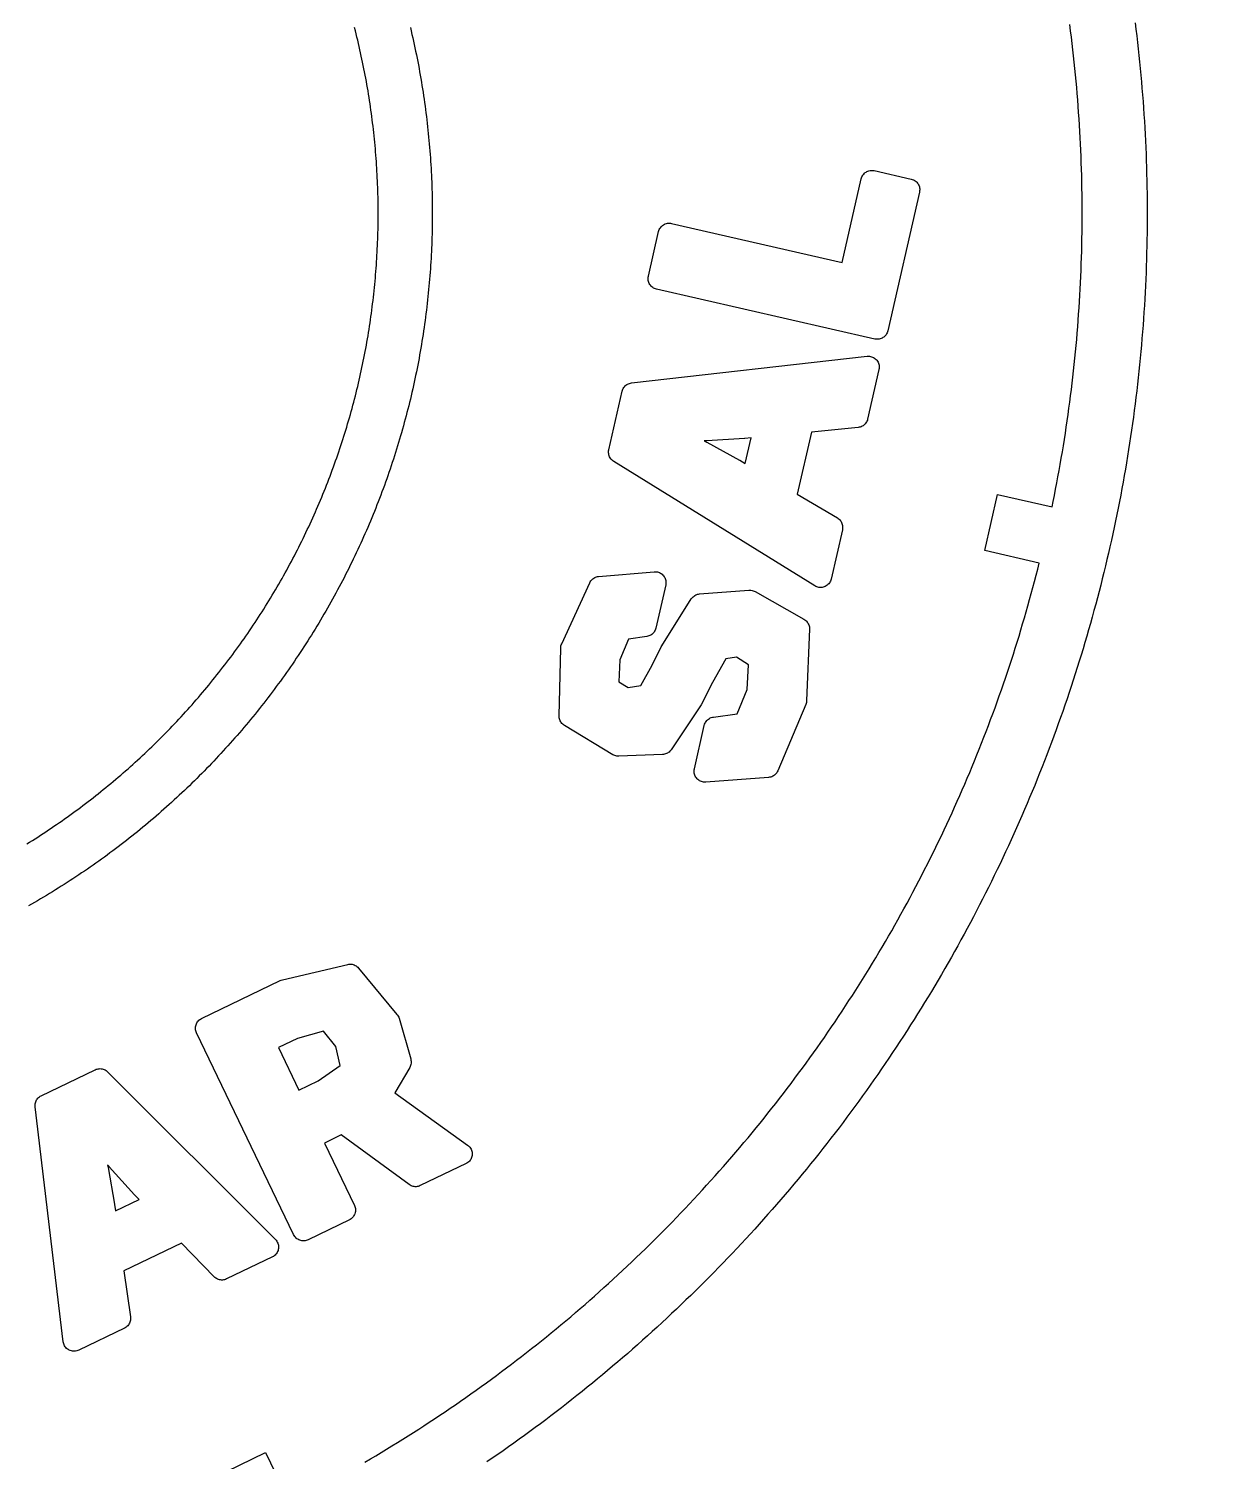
# Model space of a CAD drawing. Header units: millimetres. Extents: x -17.8 to 17.8, y -17.8 to 17.8.
# Drawn here: x -6.016 to -2.721, y -3.457 to 0.512 of the extents above; entities that cross this region are included whole.
import ezdxf

# ---------------------------------------------------------------- set-up
doc = ezdxf.new("R2010")
doc.units = ezdxf.units.MM
doc.layers.add('ALTIN', color=2, linetype='Continuous')
doc.layers.add('KESIM', color=1, linetype='Continuous')

msp = doc.modelspace()

# ---------------------------------------------------------------- linework, layer by layer
at = {"layer": 'ALTIN'}
for points in [[(-5.0851, -3.4588), (-5.07, -3.45), (-5.055, -3.4411), (-5.04, -3.4321), (-5.025, -3.4231), (-5.0101, -3.414), (-4.9952, -3.4048), (-4.9804, -3.3956), (-4.9656, -3.3863), (-4.9509, -3.3769), (-4.9361, -3.3675), (-4.9215, -3.358), (-4.9068, -3.3485), (-4.8922, -3.3389), (-4.8777, -3.3292), (-4.8632, -3.3195), (-4.8487, -3.3097), (-4.8343, -3.2998), (-4.8199, -3.2899), (-4.8056, -3.2799), (-4.7913, -3.2698), (-4.7771, -3.2597), (-4.7629, -3.2495), (-4.7487, -3.2393), (-4.7346, -3.229), (-4.7205, -3.2186), (-4.7065, -3.2082), (-4.6925, -3.1977), (-4.6786, -3.1872), (-4.6647, -3.1766), (-4.6509, -3.1659), (-4.6371, -3.1552), (-4.6233, -3.1444), (-4.6097, -3.1336), (-4.596, -3.1227), (-4.5824, -3.1117), (-4.5688, -3.1007), (-4.5553, -3.0896), (-4.5419, -3.0784), (-4.5285, -3.0672), (-4.5151, -3.056), (-4.5018, -3.0447), (-4.4885, -3.0333), (-4.4753, -3.0219), (-4.4622, -3.0104), (-4.4491, -2.9988), (-4.436, -2.9872), (-4.423, -2.9756), (-4.41, -2.9638), (-4.3971, -2.9521), (-4.3843, -2.9402), (-4.3715, -2.9283), (-4.3587, -2.9164), (-4.346, -2.9044), (-4.3334, -2.8923), (-4.3208, -2.8802), (-4.3082, -2.8681), (-4.2958, -2.8559), (-4.2833, -2.8436), (-4.2709, -2.8313), (-4.2586, -2.8189), (-4.2463, -2.8064), (-4.2341, -2.794), (-4.222, -2.7814), (-4.2099, -2.7688), (-4.1978, -2.7562), (-4.1858, -2.7435), (-4.1739, -2.7307), (-4.162, -2.7179), (-4.1501, -2.7051), (-4.1384, -2.6922), (-4.1266, -2.6792), (-4.115, -2.6662), (-4.1034, -2.6531), (-4.0918, -2.64), (-4.0803, -2.6269), (-4.0689, -2.6137), (-4.0575, -2.6004), (-4.0462, -2.5871), (-4.035, -2.5737), (-4.0238, -2.5603), (-4.0126, -2.5469), (-4.0015, -2.5334), (-3.9905, -2.5198), (-3.9795, -2.5062), (-3.9686, -2.4925), (-3.9578, -2.4789), (-3.947, -2.4651), (-3.9363, -2.4513), (-3.9256, -2.4375), (-3.915, -2.4236), (-3.9045, -2.4097), (-3.894, -2.3957), (-3.8836, -2.3817), (-3.8732, -2.3676), (-3.8629, -2.3535), (-3.8527, -2.3393), (-3.8425, -2.3251), (-3.8324, -2.3109), (-3.8223, -2.2966), (-3.8123, -2.2823), (-3.8024, -2.2679), (-3.7925, -2.2535), (-3.7827, -2.239), (-3.773, -2.2245), (-3.7633, -2.21), (-3.7537, -2.1954), (-3.7442, -2.1807), (-3.7347, -2.1661), (-3.7253, -2.1513), (-3.7159, -2.1366), (-3.7066, -2.1218), (-3.6974, -2.107), (-3.6882, -2.0921), (-3.6791, -2.0772), (-3.6701, -2.0622), (-3.6611, -2.0472), (-3.6522, -2.0322), (-3.6434, -2.0171), (-3.6346, -2.002), (-3.6259, -1.9869), (-3.6173, -1.9717), (-3.6087, -1.9564), (-3.6002, -1.9412), (-3.5918, -1.9259), (-3.5834, -1.9105), (-3.5751, -1.8952), (-3.5669, -1.8798), (-3.5587, -1.8643), (-3.5506, -1.8488), (-3.5426, -1.8333), (-3.5346, -1.8178), (-3.5267, -1.8022), (-3.5189, -1.7866), (-3.5111, -1.7709), (-3.5034, -1.7552), (-3.4958, -1.7395), (-3.4882, -1.7238), (-3.4808, -1.708), (-3.4733, -1.6922), (-3.466, -1.6763), (-3.4587, -1.6604), (-3.4515, -1.6445), (-3.4444, -1.6286), (-3.4373, -1.6126), (-3.4303, -1.5966), (-3.4234, -1.5806), (-3.4165, -1.5645), (-3.4097, -1.5484), (-3.403, -1.5323), (-3.3963, -1.5161), (-3.3898, -1.4999), (-3.3832, -1.4837), (-3.3768, -1.4675), (-3.3704, -1.4512), (-3.3641, -1.4349), (-3.3579, -1.4186), (-3.3518, -1.4022), (-3.3457, -1.3859), (-3.3397, -1.3694), (-3.3337, -1.353), (-3.3279, -1.3366), (-3.3221, -1.3201), (-3.3163, -1.3036), (-3.3107, -1.287), (-3.3051, -1.2705), (-3.2996, -1.2539), (-3.2942, -1.2373), (-3.2888, -1.2207), (-3.2835, -1.204), (-3.2783, -1.1874), (-3.2732, -1.1707), (-3.2681, -1.1539), (-3.2631, -1.1372), (-3.2582, -1.1204), (-3.2533, -1.1037), (-3.2485, -1.0868), (-3.2438, -1.07), (-3.2392, -1.0532), (-3.2346, -1.0363), (-3.2301, -1.0194), (-3.2257, -1.0025), (-3.2214, -0.9856), (-3.2172, -0.9688), (-3.3681, -0.9343), (-3.3325, -0.7783), (-3.1816, -0.8128), (-3.1786, -0.7983), (-3.1751, -0.7811), (-3.1718, -0.764), (-3.1685, -0.7468), (-3.1652, -0.7297), (-3.1621, -0.7125), (-3.159, -0.6953), (-3.156, -0.6781), (-3.1531, -0.6609), (-3.1503, -0.6436), (-3.1475, -0.6264), (-3.1448, -0.6091), (-3.1422, -0.5918), (-3.1396, -0.5745), (-3.1372, -0.5572), (-3.1348, -0.5399), (-3.1325, -0.5226), (-3.1302, -0.5053), (-3.128, -0.488), (-3.126, -0.4706), (-3.1239, -0.4533), (-3.122, -0.4359), (-3.1201, -0.4185), (-3.1183, -0.4012), (-3.1166, -0.3838), (-3.115, -0.3664), (-3.1134, -0.349), (-3.112, -0.3316), (-3.1105, -0.3142), (-3.1092, -0.2967), (-3.108, -0.2793), (-3.1068, -0.2619), (-3.1057, -0.2444), (-3.1046, -0.227), (-3.1037, -0.2096), (-3.1028, -0.1921), (-3.102, -0.1747), (-3.1013, -0.1572), (-3.1006, -0.1397), (-3.1001, -0.1223), (-3.0996, -0.1048), (-3.0992, -0.0873), (-3.0988, -0.0699), (-3.0985, -0.0524), (-3.0984, -0.0349), (-3.0982, -0.0175), (-3.0982, 0), (-3.0982, 0.0175), (-3.0984, 0.0349), (-3.0985, 0.0524), (-3.0988, 0.0699), (-3.0992, 0.0873), (-3.0996, 0.1048), (-3.1001, 0.1223), (-3.1006, 0.1397), (-3.1013, 0.1572), (-3.102, 0.1747), (-3.1028, 0.1921), (-3.1037, 0.2096), (-3.1046, 0.227), (-3.1057, 0.2444), (-3.1068, 0.2619), (-3.108, 0.2793), (-3.1092, 0.2967), (-3.1105, 0.3142), (-3.112, 0.3316), (-3.1134, 0.349), (-3.115, 0.3664), (-3.1166, 0.3838), (-3.1183, 0.4012), (-3.1201, 0.4185), (-3.122, 0.4359), (-3.1239, 0.4533), (-3.126, 0.4706), (-3.128, 0.488), (-3.1302, 0.5053), (-3.1325, 0.5226)], [(-2.9517, 0.528), (-2.9494, 0.5099), (-2.9472, 0.4918), (-2.9451, 0.4736), (-2.9431, 0.4555), (-2.9411, 0.4373), (-2.9393, 0.4192), (-2.9375, 0.401), (-2.9358, 0.3828), (-2.9341, 0.3647), (-2.9326, 0.3465), (-2.9311, 0.3283), (-2.9297, 0.3101), (-2.9284, 0.2919), (-2.9272, 0.2736), (-2.926, 0.2554), (-2.9249, 0.2372), (-2.9239, 0.219), (-2.923, 0.2007), (-2.9222, 0.1825), (-2.9214, 0.1643), (-2.9207, 0.146), (-2.9202, 0.1278), (-2.9196, 0.1095), (-2.9192, 0.0913), (-2.9188, 0.073), (-2.9186, 0.0548), (-2.9184, 0.0365), (-2.9182, 0.0183), (-2.9182, 0), (-2.9182, -0.0183), (-2.9184, -0.0365), (-2.9186, -0.0548), (-2.9188, -0.073), (-2.9192, -0.0913), (-2.9196, -0.1095), (-2.9202, -0.1278), (-2.9207, -0.146), (-2.9214, -0.1643), (-2.9222, -0.1825), (-2.923, -0.2007), (-2.9239, -0.219), (-2.9249, -0.2372), (-2.926, -0.2554), (-2.9272, -0.2736), (-2.9284, -0.2919), (-2.9297, -0.3101), (-2.9311, -0.3283), (-2.9326, -0.3465), (-2.9341, -0.3647), (-2.9358, -0.3828), (-2.9375, -0.401), (-2.9393, -0.4192), (-2.9411, -0.4373), (-2.9431, -0.4555), (-2.9451, -0.4736), (-2.9472, -0.4918), (-2.9494, -0.5099), (-2.9517, -0.528), (-2.954, -0.5461), (-2.9564, -0.5642), (-2.9589, -0.5823), (-2.9615, -0.6004), (-2.9642, -0.6184), (-2.9669, -0.6365), (-2.9697, -0.6545), (-2.9726, -0.6725), (-2.9756, -0.6906), (-2.9786, -0.7086), (-2.9818, -0.7265), (-2.985, -0.7445), (-2.9883, -0.7625), (-2.9916, -0.7804), (-2.9951, -0.7983), (-2.9986, -0.8163), (-3.0022, -0.8342), (-3.0059, -0.852), (-3.0096, -0.8699), (-3.0135, -0.8878), (-3.0174, -0.9056), (-3.0214, -0.9234), (-3.0254, -0.9412), (-3.0296, -0.959), (-3.0338, -0.9767), (-3.0381, -0.9945), (-3.0425, -1.0122), (-3.0469, -1.0299), (-3.0515, -1.0476), (-3.0561, -1.0653), (-3.0608, -1.0829), (-3.0655, -1.1005), (-3.0704, -1.1181), (-3.0753, -1.1357), (-3.0803, -1.1533), (-3.0854, -1.1708), (-3.0905, -1.1883), (-3.0957, -1.2058), (-3.101, -1.2233), (-3.1064, -1.2407), (-3.1118, -1.2582), (-3.1174, -1.2756), (-3.123, -1.2929), (-3.1287, -1.3103), (-3.1344, -1.3276), (-3.1402, -1.3449), (-3.1462, -1.3622), (-3.1521, -1.3794), (-3.1582, -1.3966), (-3.1643, -1.4138), (-3.1705, -1.431), (-3.1768, -1.4482), (-3.1832, -1.4653), (-3.1896, -1.4824), (-3.1961, -1.4994), (-3.2027, -1.5164), (-3.2093, -1.5334), (-3.2161, -1.5504), (-3.2229, -1.5674), (-3.2297, -1.5843), (-3.2367, -1.6011), (-3.2437, -1.618), (-3.2508, -1.6348), (-3.258, -1.6516), (-3.2652, -1.6684), (-3.2725, -1.6851), (-3.2799, -1.7018), (-3.2874, -1.7184), (-3.2949, -1.7351), (-3.3025, -1.7517), (-3.3102, -1.7682), (-3.318, -1.7848), (-3.3258, -1.8013), (-3.3337, -1.8177), (-3.3416, -1.8341), (-3.3497, -1.8505), (-3.3578, -1.8669), (-3.366, -1.8832), (-3.3742, -1.8995), (-3.3826, -1.9157), (-3.3909, -1.932), (-3.3994, -1.9481), (-3.4079, -1.9643), (-3.4166, -1.9804), (-3.4252, -1.9964), (-3.434, -2.0125), (-3.4428, -2.0284), (-3.4517, -2.0444), (-3.4606, -2.0603), (-3.4697, -2.0762), (-3.4787, -2.092), (-3.4879, -2.1078), (-3.4971, -2.1235), (-3.5064, -2.1393), (-3.5158, -2.1549), (-3.5252, -2.1705), (-3.5348, -2.1861), (-3.5443, -2.2017), (-3.554, -2.2172), (-3.5637, -2.2326), (-3.5735, -2.2481), (-3.5833, -2.2634), (-3.5932, -2.2788), (-3.6032, -2.2941), (-3.6132, -2.3093), (-3.6233, -2.3245), (-3.6335, -2.3397), (-3.6437, -2.3548), (-3.6541, -2.3698), (-3.6644, -2.3849), (-3.6749, -2.3998), (-3.6854, -2.4148), (-3.6959, -2.4297), (-3.7066, -2.4445), (-3.7173, -2.4593), (-3.728, -2.474), (-3.7389, -2.4887), (-3.7498, -2.5034), (-3.7607, -2.518), (-3.7717, -2.5326), (-3.7828, -2.5471), (-3.794, -2.5615), (-3.8052, -2.5759), (-3.8164, -2.5903), (-3.8278, -2.6046), (-3.8392, -2.6189), (-3.8506, -2.6331), (-3.8621, -2.6472), (-3.8737, -2.6614), (-3.8854, -2.6754), (-3.8971, -2.6894), (-3.9088, -2.7034), (-3.9207, -2.7173), (-3.9325, -2.7311), (-3.9445, -2.745), (-3.9565, -2.7587), (-3.9686, -2.7724), (-3.9807, -2.786), (-3.9929, -2.7996), (-4.0051, -2.8132), (-4.0174, -2.8267), (-4.0298, -2.8401), (-4.0422, -2.8535), (-4.0547, -2.8668), (-4.0672, -2.8801), (-4.0798, -2.8933), (-4.0925, -2.9065), (-4.1052, -2.9196), (-4.118, -2.9326), (-4.1308, -2.9456), (-4.1437, -2.9585), (-4.1566, -2.9714), (-4.1696, -2.9842), (-4.1826, -2.997), (-4.1957, -3.0097), (-4.2089, -3.0224), (-4.2221, -3.035), (-4.2354, -3.0475), (-4.2487, -3.06), (-4.2621, -3.0724), (-4.2755, -3.0848), (-4.289, -3.0971), (-4.3026, -3.1093), (-4.3162, -3.1215), (-4.3298, -3.1336), (-4.3435, -3.1457), (-4.3572, -3.1577), (-4.3711, -3.1697), (-4.3849, -3.1815), (-4.3988, -3.1934), (-4.4128, -3.2051), (-4.4268, -3.2168), (-4.4408, -3.2285), (-4.455, -3.2401), (-4.4691, -3.2516), (-4.4833, -3.263), (-4.4976, -3.2744), (-4.5119, -3.2858), (-4.5263, -3.297), (-4.5407, -3.3082), (-4.5551, -3.3194), (-4.5696, -3.3305), (-4.5842, -3.3415), (-4.5988, -3.3524), (-4.6135, -3.3633), (-4.6282, -3.3742), (-4.6429, -3.3849), (-4.6577, -3.3956), (-4.6725, -3.4063), (-4.6874, -3.4168), (-4.7024, -3.4273), (-4.7173, -3.4378), (-4.7324, -3.4481), (-4.7474, -3.4585)], [(-6.0214, -1.7465), (-6.0138, -1.7418), (-6.0062, -1.737), (-5.9987, -1.7322), (-5.9911, -1.7274), (-5.9836, -1.7225), (-5.9761, -1.7176), (-5.9686, -1.7127), (-5.9611, -1.7077), (-5.9537, -1.7027), (-5.9463, -1.6977), (-5.9389, -1.6927), (-5.9315, -1.6876), (-5.9241, -1.6824), (-5.9168, -1.6773), (-5.9095, -1.6721), (-5.9022, -1.6669), (-5.895, -1.6616), (-5.8877, -1.6563), (-5.8805, -1.651), (-5.8733, -1.6457), (-5.8661, -1.6403), (-5.859, -1.6349), (-5.8519, -1.6295), (-5.8448, -1.624), (-5.8377, -1.6185), (-5.8307, -1.6129), (-5.8236, -1.6074), (-5.8166, -1.6018), (-5.8097, -1.5962), (-5.8027, -1.5905), (-5.7958, -1.5848), (-5.7889, -1.5791), (-5.782, -1.5734), (-5.7751, -1.5676), (-5.7683, -1.5618), (-5.7615, -1.5559), (-5.7547, -1.5501), (-5.748, -1.5442), (-5.7413, -1.5383), (-5.7346, -1.5323), (-5.7279, -1.5263), (-5.7212, -1.5203), (-5.7146, -1.5143), (-5.708, -1.5082), (-5.7015, -1.5021), (-5.6949, -1.496), (-5.6884, -1.4898), (-5.6819, -1.4836), (-5.6755, -1.4774), (-5.669, -1.4712), (-5.6626, -1.4649), (-5.6562, -1.4586), (-5.6499, -1.4523), (-5.6436, -1.446), (-5.6373, -1.4396), (-5.631, -1.4332), (-5.6248, -1.4267), (-5.6186, -1.4203), (-5.6124, -1.4138), (-5.6062, -1.4073), (-5.6001, -1.4007), (-5.594, -1.3942), (-5.5879, -1.3876), (-5.5819, -1.381), (-5.5759, -1.3743), (-5.5699, -1.3676), (-5.5639, -1.3609), (-5.558, -1.3542), (-5.5521, -1.3475), (-5.5463, -1.3407), (-5.5404, -1.3339), (-5.5346, -1.3271), (-5.5288, -1.3202), (-5.5231, -1.3133), (-5.5174, -1.3064), (-5.5117, -1.2995), (-5.506, -1.2925), (-5.5004, -1.2856), (-5.4948, -1.2786), (-5.4893, -1.2715), (-5.4837, -1.2645), (-5.4782, -1.2574), (-5.4727, -1.2503), (-5.4673, -1.2432), (-5.4619, -1.2361), (-5.4565, -1.2289), (-5.4512, -1.2217), (-5.4459, -1.2145), (-5.4406, -1.2072), (-5.4353, -1.2), (-5.4301, -1.1927), (-5.4249, -1.1854), (-5.4198, -1.1781), (-5.4146, -1.1707), (-5.4095, -1.1633), (-5.4045, -1.1559), (-5.3995, -1.1485), (-5.3945, -1.1411), (-5.3895, -1.1336), (-5.3846, -1.1261), (-5.3797, -1.1186), (-5.3748, -1.1111), (-5.37, -1.1035), (-5.3652, -1.096), (-5.3604, -1.0884), (-5.3557, -1.0808), (-5.351, -1.0731), (-5.3463, -1.0655), (-5.3417, -1.0578), (-5.3371, -1.0501), (-5.3325, -1.0424), (-5.328, -1.0347), (-5.3235, -1.0269), (-5.319, -1.0192), (-5.3146, -1.0114), (-5.3102, -1.0036), (-5.3058, -0.9957), (-5.3015, -0.9879), (-5.2972, -0.98), (-5.293, -0.9721), (-5.2887, -0.9642), (-5.2845, -0.9563), (-5.2804, -0.9484), (-5.2763, -0.9404), (-5.2722, -0.9324), (-5.2681, -0.9244), (-5.2641, -0.9164), (-5.2601, -0.9084), (-5.2562, -0.9004), (-5.2523, -0.8923), (-5.2484, -0.8842), (-5.2446, -0.8761), (-5.2408, -0.868), (-5.237, -0.8599), (-5.2332, -0.8517), (-5.2296, -0.8436), (-5.2259, -0.8354), (-5.2223, -0.8272), (-5.2187, -0.819), (-5.2151, -0.8108), (-5.2116, -0.8025), (-5.2081, -0.7943), (-5.2047, -0.786), (-5.2013, -0.7777), (-5.1979, -0.7694), (-5.1945, -0.7611), (-5.1912, -0.7527), (-5.188, -0.7444), (-5.1847, -0.736), (-5.1815, -0.7277), (-5.1784, -0.7193), (-5.1753, -0.7109), (-5.1722, -0.7025), (-5.1691, -0.694), (-5.1661, -0.6856), (-5.1632, -0.6771), (-5.1602, -0.6687), (-5.1573, -0.6602), (-5.1545, -0.6517), (-5.1516, -0.6432), (-5.1488, -0.6347), (-5.1461, -0.6262), (-5.1434, -0.6176), (-5.1407, -0.6091), (-5.1381, -0.6005), (-5.1355, -0.5919), (-5.1329, -0.5833), (-5.1304, -0.5747), (-5.1279, -0.5661), (-5.1254, -0.5575), (-5.123, -0.5489), (-5.1206, -0.5402), (-5.1183, -0.5316), (-5.116, -0.5229), (-5.1137, -0.5143), (-5.1115, -0.5056), (-5.1093, -0.4969), (-5.1072, -0.4882), (-5.1051, -0.4795), (-5.103, -0.4708), (-5.101, -0.462), (-5.099, -0.4533), (-5.097, -0.4445), (-5.0951, -0.4358), (-5.0932, -0.427), (-5.0914, -0.4183), (-5.0896, -0.4095), (-5.0878, -0.4007), (-5.0861, -0.3919), (-5.0844, -0.3831), (-5.0827, -0.3743), (-5.0811, -0.3655), (-5.0795, -0.3567), (-5.078, -0.3478), (-5.0765, -0.339), (-5.075, -0.3301), (-5.0736, -0.3213), (-5.0722, -0.3124), (-5.0709, -0.3036), (-5.0696, -0.2947), (-5.0683, -0.2858), (-5.0671, -0.277), (-5.0659, -0.2681), (-5.0647, -0.2592), (-5.0636, -0.2503), (-5.0626, -0.2414), (-5.0615, -0.2325), (-5.0605, -0.2236), (-5.0596, -0.2147), (-5.0587, -0.2058), (-5.0578, -0.1969), (-5.0569, -0.1879), (-5.0561, -0.179), (-5.0554, -0.1701), (-5.0547, -0.1611), (-5.054, -0.1522), (-5.0533, -0.1433), (-5.0527, -0.1343), (-5.0522, -0.1254), (-5.0516, -0.1164), (-5.0511, -0.1075), (-5.0507, -0.0985), (-5.0503, -0.0896), (-5.0499, -0.0806), (-5.0496, -0.0717), (-5.0493, -0.0627), (-5.049, -0.0538), (-5.0488, -0.0448), (-5.0486, -0.0358), (-5.0485, -0.0269), (-5.0484, -0.0179), (-5.0483, -0.009), (-5.0483, 0), (-5.0483, 0.009), (-5.0484, 0.0179), (-5.0485, 0.0269), (-5.0486, 0.0358), (-5.0488, 0.0448), (-5.049, 0.0538), (-5.0493, 0.0627), (-5.0496, 0.0717), (-5.0499, 0.0806), (-5.0503, 0.0896), (-5.0507, 0.0985), (-5.0511, 0.1075), (-5.0516, 0.1164), (-5.0522, 0.1254), (-5.0527, 0.1343), (-5.0533, 0.1433), (-5.054, 0.1522), (-5.0547, 0.1611), (-5.0554, 0.1701), (-5.0561, 0.179), (-5.0569, 0.1879), (-5.0578, 0.1969), (-5.0587, 0.2058), (-5.0596, 0.2147), (-5.0605, 0.2236), (-5.0615, 0.2325), (-5.0626, 0.2414), (-5.0636, 0.2503), (-5.0647, 0.2592), (-5.0659, 0.2681), (-5.0671, 0.277), (-5.0683, 0.2858), (-5.0696, 0.2947), (-5.0709, 0.3036), (-5.0722, 0.3124), (-5.0736, 0.3213), (-5.075, 0.3301), (-5.0765, 0.339), (-5.078, 0.3478), (-5.0795, 0.3567), (-5.0811, 0.3655), (-5.0827, 0.3743), (-5.0844, 0.3831), (-5.0861, 0.3919), (-5.0878, 0.4007), (-5.0896, 0.4095), (-5.0914, 0.4183), (-5.0932, 0.427), (-5.0951, 0.4358), (-5.097, 0.4445), (-5.099, 0.4533), (-5.101, 0.462), (-5.103, 0.4708), (-5.1051, 0.4795), (-5.1072, 0.4882), (-5.1093, 0.4969), (-5.1115, 0.5056), (-5.1137, 0.5143)], [(-4.9592, 0.5145), (-4.957, 0.5051), (-4.9548, 0.4958), (-4.9527, 0.4864), (-4.9506, 0.477), (-4.9485, 0.4676), (-4.9465, 0.4582), (-4.9445, 0.4488), (-4.9426, 0.4394), (-4.9407, 0.43), (-4.9388, 0.4205), (-4.937, 0.4111), (-4.9352, 0.4016), (-4.9335, 0.3922), (-4.9318, 0.3827), (-4.9302, 0.3732), (-4.9285, 0.3637), (-4.927, 0.3543), (-4.9255, 0.3448), (-4.924, 0.3353), (-4.9225, 0.3258), (-4.9211, 0.3162), (-4.9198, 0.3067), (-4.9185, 0.2972), (-4.9172, 0.2877), (-4.9159, 0.2781), (-4.9147, 0.2686), (-4.9136, 0.259), (-4.9125, 0.2495), (-4.9114, 0.2399), (-4.9104, 0.2304), (-4.9094, 0.2208), (-4.9085, 0.2112), (-4.9076, 0.2017), (-4.9067, 0.1921), (-4.9059, 0.1825), (-4.9051, 0.1729), (-4.9044, 0.1633), (-4.9037, 0.1537), (-4.903, 0.1441), (-4.9024, 0.1345), (-4.9019, 0.1249), (-4.9013, 0.1153), (-4.9009, 0.1057), (-4.9004, 0.0961), (-4.9, 0.0865), (-4.8997, 0.0769), (-4.8993, 0.0673), (-4.8991, 0.0577), (-4.8988, 0.0481), (-4.8987, 0.0385), (-4.8985, 0.0288), (-4.8984, 0.0192), (-4.8983, 0.0096), (-4.8983, 0), (-4.8983, -0.0096), (-4.8984, -0.0192), (-4.8985, -0.0288), (-4.8987, -0.0385), (-4.8988, -0.0481), (-4.8991, -0.0577), (-4.8993, -0.0673), (-4.8997, -0.0769), (-4.9, -0.0865), (-4.9004, -0.0961), (-4.9009, -0.1057), (-4.9013, -0.1153), (-4.9019, -0.1249), (-4.9024, -0.1345), (-4.903, -0.1441), (-4.9037, -0.1537), (-4.9044, -0.1633), (-4.9051, -0.1729), (-4.9059, -0.1825), (-4.9067, -0.1921), (-4.9076, -0.2017), (-4.9085, -0.2112), (-4.9094, -0.2208), (-4.9104, -0.2304), (-4.9114, -0.2399), (-4.9125, -0.2495), (-4.9136, -0.259), (-4.9147, -0.2686), (-4.9159, -0.2781), (-4.9172, -0.2877), (-4.9185, -0.2972), (-4.9198, -0.3067), (-4.9211, -0.3162), (-4.9225, -0.3258), (-4.924, -0.3353), (-4.9255, -0.3448), (-4.927, -0.3543), (-4.9285, -0.3637), (-4.9302, -0.3732), (-4.9318, -0.3827), (-4.9335, -0.3922), (-4.9352, -0.4016), (-4.937, -0.4111), (-4.9388, -0.4205), (-4.9407, -0.43), (-4.9426, -0.4394), (-4.9445, -0.4488), (-4.9465, -0.4582), (-4.9485, -0.4676), (-4.9506, -0.477), (-4.9527, -0.4864), (-4.9548, -0.4958), (-4.957, -0.5051), (-4.9592, -0.5145), (-4.9615, -0.5238), (-4.9638, -0.5332), (-4.9661, -0.5425), (-4.9685, -0.5518), (-4.9709, -0.5611), (-4.9734, -0.5704), (-4.9759, -0.5797), (-4.9785, -0.589), (-4.9811, -0.5982), (-4.9837, -0.6075), (-4.9864, -0.6167), (-4.9891, -0.6259), (-4.9918, -0.6351), (-4.9946, -0.6444), (-4.9975, -0.6535), (-5.0003, -0.6627), (-5.0032, -0.6719), (-5.0062, -0.681), (-5.0092, -0.6902), (-5.0122, -0.6993), (-5.0153, -0.7084), (-5.0184, -0.7175), (-5.0215, -0.7266), (-5.0247, -0.7357), (-5.028, -0.7447), (-5.0312, -0.7538), (-5.0345, -0.7628), (-5.0379, -0.7718), (-5.0413, -0.7808), (-5.0447, -0.7898), (-5.0482, -0.7988), (-5.0517, -0.8077), (-5.0552, -0.8167), (-5.0588, -0.8256), (-5.0624, -0.8345), (-5.0661, -0.8434), (-5.0698, -0.8523), (-5.0735, -0.8611), (-5.0773, -0.87), (-5.0811, -0.8788), (-5.085, -0.8876), (-5.0889, -0.8964), (-5.0928, -0.9052), (-5.0968, -0.9139), (-5.1008, -0.9227), (-5.1048, -0.9314), (-5.1089, -0.9401), (-5.113, -0.9488), (-5.1172, -0.9575), (-5.1214, -0.9661), (-5.1256, -0.9748), (-5.1299, -0.9834), (-5.1342, -0.992), (-5.1385, -1.0005), (-5.1429, -1.0091), (-5.1473, -1.0176), (-5.1518, -1.0262), (-5.1563, -1.0347), (-5.1608, -1.0431), (-5.1654, -1.0516), (-5.17, -1.06), (-5.1746, -1.0685), (-5.1793, -1.0769), (-5.184, -1.0852), (-5.1888, -1.0936), (-5.1936, -1.1019), (-5.1984, -1.1103), (-5.2033, -1.1186), (-5.2082, -1.1268), (-5.2131, -1.1351), (-5.2181, -1.1433), (-5.2231, -1.1515), (-5.2281, -1.1597), (-5.2332, -1.1679), (-5.2383, -1.176), (-5.2435, -1.1841), (-5.2487, -1.1922), (-5.2539, -1.2003), (-5.2591, -1.2084), (-5.2644, -1.2164), (-5.2697, -1.2244), (-5.2751, -1.2324), (-5.2805, -1.2404), (-5.2859, -1.2483), (-5.2914, -1.2562), (-5.2969, -1.2641), (-5.3024, -1.272), (-5.308, -1.2798), (-5.3136, -1.2876), (-5.3192, -1.2954), (-5.3249, -1.3032), (-5.3306, -1.3109), (-5.3363, -1.3186), (-5.3421, -1.3263), (-5.3479, -1.334), (-5.3537, -1.3416), (-5.3596, -1.3493), (-5.3655, -1.3568), (-5.3715, -1.3644), (-5.3774, -1.3719), (-5.3834, -1.3795), (-5.3895, -1.3869), (-5.3955, -1.3944), (-5.4016, -1.4018), (-5.4078, -1.4092), (-5.4139, -1.4166), (-5.4201, -1.424), (-5.4264, -1.4313), (-5.4326, -1.4386), (-5.4389, -1.4459), (-5.4452, -1.4531), (-5.4516, -1.4603), (-5.458, -1.4675), (-5.4644, -1.4747), (-5.4708, -1.4818), (-5.4773, -1.4889), (-5.4838, -1.496), (-5.4904, -1.503), (-5.497, -1.5101), (-5.5036, -1.5171), (-5.5102, -1.524), (-5.5169, -1.5309), (-5.5236, -1.5378), (-5.5303, -1.5447), (-5.537, -1.5516), (-5.5438, -1.5584), (-5.5506, -1.5652), (-5.5575, -1.5719), (-5.5644, -1.5786), (-5.5713, -1.5853), (-5.5782, -1.592), (-5.5851, -1.5986), (-5.5921, -1.6052), (-5.5992, -1.6118), (-5.6062, -1.6184), (-5.6133, -1.6249), (-5.6204, -1.6314), (-5.6275, -1.6378), (-5.6347, -1.6442), (-5.6419, -1.6506), (-5.6491, -1.657), (-5.6563, -1.6633), (-5.6636, -1.6696), (-5.6709, -1.6758), (-5.6782, -1.6821), (-5.6856, -1.6883), (-5.693, -1.6944), (-5.7004, -1.7006), (-5.7078, -1.7067), (-5.7153, -1.7127), (-5.7227, -1.7188), (-5.7303, -1.7248), (-5.7378, -1.7307), (-5.7454, -1.7367), (-5.7529, -1.7426), (-5.7606, -1.7485), (-5.7682, -1.7543), (-5.7759, -1.7601), (-5.7836, -1.7659), (-5.7913, -1.7716), (-5.799, -1.7773), (-5.8068, -1.783), (-5.8146, -1.7886), (-5.8224, -1.7942), (-5.8302, -1.7998), (-5.8381, -1.8053), (-5.846, -1.8108), (-5.8539, -1.8163), (-5.8618, -1.8217), (-5.8698, -1.8271), (-5.8778, -1.8325), (-5.8858, -1.8378), (-5.8938, -1.8431), (-5.9019, -1.8483), (-5.91, -1.8535), (-5.9181, -1.8587), (-5.9262, -1.8639), (-5.9343, -1.869), (-5.9425, -1.8741), (-5.9507, -1.8791), (-5.9589, -1.8841), (-5.9671, -1.8891), (-5.9754, -1.894), (-5.9836, -1.8989), (-5.9919, -1.9038), (-6.0003, -1.9086), (-6.0086, -1.9134), (-6.017, -1.9182)], [(-5.5045, -3.502), (-5.3604, -3.4325), (-5.2932, -3.572)]]:
    msp.add_lwpolyline(points, dxfattribs=at)
for points in [[(-3.6726, -0.3481), (-4.2771, -0.2102), (-4.2799, -0.2094), (-4.2827, -0.2083), (-4.2853, -0.207), (-4.2878, -0.2054), (-4.2901, -0.2036), (-4.2922, -0.2015), (-4.2941, -0.1993), (-4.2958, -0.1969), (-4.2973, -0.1943), (-4.2984, -0.1916), (-4.2994, -0.1888), (-4.3, -0.186), (-4.3003, -0.183), (-4.3004, -0.1801), (-4.3002, -0.1772), (-4.2997, -0.1743), (-4.2714, -0.0505), (-4.2706, -0.0477), (-4.2696, -0.045), (-4.2682, -0.0423), (-4.2666, -0.0398), (-4.2648, -0.0375), (-4.2628, -0.0354), (-4.2606, -0.0335), (-4.2581, -0.0318), (-4.2556, -0.0304), (-4.2529, -0.0292), (-4.2501, -0.0283), (-4.2472, -0.0276), (-4.2443, -0.0273), (-4.2413, -0.0272), (-4.2384, -0.0274), (-4.2355, -0.028), (-3.763, -0.1358), (-3.7101, 0.0958), (-3.7093, 0.0986), (-3.7083, 0.1013), (-3.7069, 0.104), (-3.7054, 0.1064), (-3.7035, 0.1088), (-3.7015, 0.1109), (-3.6993, 0.1128), (-3.6968, 0.1145), (-3.6943, 0.1159), (-3.6916, 0.1171), (-3.6888, 0.118), (-3.6859, 0.1187), (-3.683, 0.119), (-3.68, 0.1191), (-3.6771, 0.1188), (-3.6742, 0.1183), (-3.5715, 0.0949), (-3.5687, 0.0941), (-3.5659, 0.093), (-3.5633, 0.0917), (-3.5608, 0.0901), (-3.5585, 0.0883), (-3.5564, 0.0863), (-3.5545, 0.084), (-3.5528, 0.0816), (-3.5514, 0.079), (-3.5502, 0.0763), (-3.5493, 0.0735), (-3.5486, 0.0707), (-3.5483, 0.0677), (-3.5482, 0.0648), (-3.5484, 0.0619), (-3.5489, 0.059), (-3.6367, -0.3256), (-3.6375, -0.3284), (-3.6386, -0.3311), (-3.6399, -0.3338), (-3.6415, -0.3362), (-3.6433, -0.3386), (-3.6454, -0.3407), (-3.6476, -0.3426), (-3.65, -0.3443), (-3.6526, -0.3457), (-3.6553, -0.3469), (-3.6581, -0.3478), (-3.6609, -0.3485), (-3.6639, -0.3488), (-3.6668, -0.3489), (-3.6697, -0.3487)], [(-4.3706, -0.4874), (-4.3693, -0.4849), (-4.3678, -0.4825), (-4.3661, -0.4802), (-4.3642, -0.4781), (-4.362, -0.4762), (-4.3598, -0.4745), (-4.3573, -0.4731), (-4.3547, -0.4718), (-4.3521, -0.4709), (-4.3493, -0.4701), (-4.3465, -0.4697), (-3.6937, -0.3959), (-3.6907, -0.3957), (-3.6877, -0.3958), (-3.6847, -0.3963), (-3.6818, -0.397), (-3.679, -0.398), (-3.6762, -0.3993), (-3.6737, -0.4008), (-3.6712, -0.4026), (-3.669, -0.4046), (-3.667, -0.4069), (-3.6652, -0.4093), (-3.6637, -0.4119), (-3.6625, -0.4147), (-3.6615, -0.4175), (-3.6608, -0.4204), (-3.6604, -0.4234), (-3.6604, -0.4264), (-3.6606, -0.4294), (-3.6611, -0.4324), (-3.6925, -0.5699), (-3.6933, -0.5727), (-3.6943, -0.5753), (-3.6956, -0.5779), (-3.6971, -0.5804), (-3.6989, -0.5826), (-3.7008, -0.5847), (-3.703, -0.5867), (-3.7053, -0.5883), (-3.7078, -0.5898), (-3.7105, -0.591), (-3.7132, -0.592), (-3.716, -0.5926), (-3.7188, -0.5931), (-3.8483, -0.6057), (-3.8876, -0.7779), (-3.7764, -0.8438), (-3.7739, -0.8454), (-3.7717, -0.8472), (-3.7696, -0.8492), (-3.7677, -0.8515), (-3.7661, -0.8539), (-3.7647, -0.8564), (-3.7636, -0.8591), (-3.7627, -0.8619), (-3.7621, -0.8647), (-3.7617, -0.8676), (-3.7617, -0.8705), (-3.7619, -0.8734), (-3.7624, -0.8763), (-3.7936, -1.013), (-3.7944, -1.0159), (-3.7955, -1.0186), (-3.7969, -1.0213), (-3.7985, -1.0238), (-3.8004, -1.0262), (-3.8025, -1.0283), (-3.8048, -1.0302), (-3.8073, -1.0319), (-3.8099, -1.0334), (-3.8127, -1.0345), (-3.8155, -1.0354), (-3.8185, -1.036), (-3.8215, -1.0363), (-3.8245, -1.0362), (-3.8275, -1.0359), (-3.8304, -1.0353), (-3.8333, -1.0344), (-3.836, -1.0333), (-3.8386, -1.0318), (-4.3959, -0.6873), (-4.3983, -0.6857), (-4.4005, -0.6838), (-4.4025, -0.6818), (-4.4043, -0.6796), (-4.4059, -0.6772), (-4.4073, -0.6747), (-4.4084, -0.672), (-4.4092, -0.6693), (-4.4098, -0.6665), (-4.4101, -0.6636), (-4.4102, -0.6608), (-4.4099, -0.6579), (-4.4094, -0.6551), (-4.3724, -0.4928), (-4.3716, -0.4901)], [(-4.1453, -0.6305), (-4.1392, -0.6336), (-4.1383, -0.634), (-4.0477, -0.6833), (-4.0468, -0.6838), (-4.0317, -0.6927), (-4.0155, -0.6218), (-4.0326, -0.6235), (-4.0337, -0.6235), (-4.138, -0.6302), (-4.1391, -0.6303)], [(-3.964, -1.562), (-3.9669, -1.5623), (-4.1409, -1.5753), (-4.1439, -1.5754), (-4.1468, -1.5751), (-4.1497, -1.5746), (-4.1525, -1.5738), (-4.1553, -1.5728), (-4.1579, -1.5715), (-4.1604, -1.5699), (-4.1628, -1.5681), (-4.1649, -1.566), (-4.1668, -1.5638), (-4.1685, -1.5614), (-4.17, -1.5588), (-4.1711, -1.5561), (-4.1721, -1.5533), (-4.1727, -1.5504), (-4.1731, -1.5475), (-4.1731, -1.5445), (-4.1729, -1.5416), (-4.1724, -1.5387), (-4.1449, -1.4182), (-4.1441, -1.4153), (-4.1429, -1.4125), (-4.1416, -1.4098), (-4.1399, -1.4072), (-4.138, -1.4049), (-4.1359, -1.4027), (-4.1335, -1.4008), (-4.131, -1.3991), (-4.1283, -1.3977), (-4.1255, -1.3966), (-4.1226, -1.3957), (-4.1196, -1.3952), (-4.0538, -1.3863), (-4.0263, -1.3191), (-4.0229, -1.2501), (-4.0553, -1.2294), (-4.0851, -1.2335), (-4.1226, -1.2992), (-4.154, -1.3613), (-4.1558, -1.3644), (-4.2367, -1.4856), (-4.2384, -1.4879), (-4.2403, -1.49), (-4.2424, -1.492), (-4.2446, -1.4937), (-4.247, -1.4952), (-4.2495, -1.4964), (-4.2522, -1.4975), (-4.2549, -1.4982), (-4.2577, -1.4987), (-4.2605, -1.499), (-4.3813, -1.5036), (-4.3842, -1.5036), (-4.3871, -1.5033), (-4.3899, -1.5027), (-4.3927, -1.5019), (-4.3954, -1.5007), (-4.3979, -1.4994), (-4.5326, -1.4183), (-4.535, -1.4167), (-4.5372, -1.4149), (-4.5392, -1.4129), (-4.5411, -1.4107), (-4.5427, -1.4083), (-4.5441, -1.4058), (-4.5452, -1.4031), (-4.5461, -1.4004), (-4.5467, -1.3976), (-4.5471, -1.3948), (-4.5471, -1.3919), (-4.5427, -1.2042), (-4.5425, -1.2012), (-4.542, -1.1982), (-4.5411, -1.1952), (-4.54, -1.1924), (-4.4623, -1.0232), (-4.461, -1.0206), (-4.4594, -1.0182), (-4.4577, -1.016), (-4.4557, -1.0139), (-4.4535, -1.012), (-4.4511, -1.0104), (-4.4486, -1.009), (-4.446, -1.0078), (-4.4433, -1.0069), (-4.4405, -1.0062), (-4.4376, -1.0058), (-4.2837, -0.9927), (-4.2807, -0.9926), (-4.2778, -0.9928), (-4.2748, -0.9932), (-4.272, -0.994), (-4.2692, -0.995), (-4.2665, -0.9964), (-4.264, -0.9979), (-4.2617, -0.9997), (-4.2595, -1.0018), (-4.2576, -1.004), (-4.2558, -1.0064), (-4.2544, -1.009), (-4.2532, -1.0117), (-4.2522, -1.0146), (-4.2516, -1.0174), (-4.2512, -1.0204), (-4.2511, -1.0234), (-4.2514, -1.0263), (-4.2519, -1.0292), (-4.2792, -1.1489), (-4.28, -1.1518), (-4.2811, -1.1546), (-4.2825, -1.1573), (-4.2841, -1.1598), (-4.286, -1.1622), (-4.2881, -1.1643), (-4.2905, -1.1663), (-4.293, -1.168), (-4.2956, -1.1694), (-4.2984, -1.1705), (-4.3013, -1.1714), (-4.3042, -1.172), (-4.3551, -1.1792), (-4.3791, -1.2367), (-4.3819, -1.2978), (-4.3557, -1.3134), (-4.321, -1.3075), (-4.2898, -1.2516), (-4.2643, -1.2006), (-4.2628, -1.1981), (-4.181, -1.0681), (-4.1794, -1.0659), (-4.1776, -1.0637), (-4.1756, -1.0618), (-4.1734, -1.06), (-4.1711, -1.0584), (-4.1686, -1.0571), (-4.166, -1.056), (-4.1634, -1.0552), (-4.1606, -1.0546), (-4.1578, -1.0542), (-4.0215, -1.044), (-4.0186, -1.0439), (-4.0156, -1.0441), (-4.0127, -1.0446), (-4.0099, -1.0454), (-4.0072, -1.0464), (-4.0045, -1.0477), (-3.8689, -1.1242), (-3.8664, -1.1258), (-3.864, -1.1276), (-3.8619, -1.1297), (-3.8599, -1.1319), (-3.8582, -1.1344), (-3.8568, -1.137), (-3.8556, -1.1398), (-3.8547, -1.1426), (-3.854, -1.1455), (-3.8537, -1.1485), (-3.8537, -1.1515), (-3.8616, -1.3497), (-3.8618, -1.3523), (-3.8623, -1.355), (-3.863, -1.3576), (-3.8639, -1.3601), (-3.9415, -1.5441), (-3.9428, -1.5468), (-3.9444, -1.5493), (-3.9462, -1.5517), (-3.9482, -1.5539), (-3.9505, -1.5559), (-3.9529, -1.5576), (-3.9555, -1.5591), (-3.9582, -1.5603), (-3.9611, -1.5613)], [(-5.5375, -2.2302), (-5.3197, -2.1253), (-5.3167, -2.124), (-5.3135, -2.1231), (-5.1328, -2.0804), (-5.1298, -2.0799), (-5.1268, -2.0796), (-5.1238, -2.0797), (-5.1208, -2.08), (-5.1178, -2.0807), (-5.115, -2.0817), (-5.1122, -2.0829), (-5.1096, -2.0844), (-5.1071, -2.0862), (-5.1049, -2.0882), (-5.1028, -2.0904), (-4.9963, -2.2187), (-4.9944, -2.2212), (-4.9928, -2.2238), (-4.9915, -2.2266), (-4.9905, -2.2295), (-4.9581, -2.3421), (-4.9574, -2.3451), (-4.957, -2.3481), (-4.9569, -2.3511), (-4.9571, -2.3541), (-4.9576, -2.3571), (-4.9585, -2.36), (-4.9596, -2.3629), (-4.961, -2.3656), (-5.0021, -2.436), (-4.8005, -2.5807), (-4.7982, -2.5826), (-4.796, -2.5846), (-4.7941, -2.5869), (-4.7925, -2.5893), (-4.791, -2.5919), (-4.7899, -2.5946), (-4.789, -2.5974), (-4.7883, -2.6003), (-4.788, -2.6033), (-4.788, -2.6062), (-4.7882, -2.6092), (-4.7888, -2.6121), (-4.7896, -2.6149), (-4.7907, -2.6177), (-4.7921, -2.6203), (-4.7937, -2.6228), (-4.7956, -2.6251), (-4.7976, -2.6272), (-4.7999, -2.6291), (-4.8024, -2.6307), (-4.805, -2.6321), (-4.9316, -2.6931), (-4.9344, -2.6943), (-4.9372, -2.6952), (-4.9401, -2.6958), (-4.943, -2.6961), (-4.9459, -2.6961), (-4.9489, -2.6958), (-4.9518, -2.6953), (-4.9546, -2.6944), (-4.9573, -2.6933), (-4.9599, -2.692), (-4.9624, -2.6903), (-5.1505, -2.5527), (-5.1972, -2.5753), (-5.1142, -2.7477), (-5.113, -2.7505), (-5.1121, -2.7533), (-5.1115, -2.7561), (-5.1112, -2.7591), (-5.1112, -2.762), (-5.1115, -2.765), (-5.112, -2.7678), (-5.1129, -2.7707), (-5.114, -2.7734), (-5.1153, -2.776), (-5.117, -2.7785), (-5.1188, -2.7807), (-5.1209, -2.7828), (-5.1231, -2.7847), (-5.1256, -2.7864), (-5.1282, -2.7878), (-5.2425, -2.8428), (-5.2452, -2.844), (-5.248, -2.8449), (-5.2509, -2.8455), (-5.2538, -2.8458), (-5.2568, -2.8458), (-5.2597, -2.8455), (-5.2626, -2.845), (-5.2654, -2.8441), (-5.2682, -2.843), (-5.2708, -2.8417), (-5.2732, -2.84), (-5.2755, -2.8382), (-5.2776, -2.8361), (-5.2795, -2.8339), (-5.2811, -2.8314), (-5.2825, -2.8288), (-5.5516, -2.2702), (-5.5527, -2.2675), (-5.5536, -2.2647), (-5.5542, -2.2618), (-5.5545, -2.2589), (-5.5545, -2.256), (-5.5542, -2.253), (-5.5537, -2.2501), (-5.5528, -2.2473), (-5.5517, -2.2446), (-5.5504, -2.242), (-5.5487, -2.2395), (-5.5469, -2.2372), (-5.5448, -2.2351), (-5.5426, -2.2332), (-5.5401, -2.2316)], [(-5.1652, -2.308), (-5.1995, -2.2651), (-5.2721, -2.2852), (-5.3247, -2.3106), (-5.2678, -2.4287), (-5.2145, -2.403), (-5.1536, -2.36)], [(-5.8266, -2.37), (-5.8238, -2.3694), (-5.821, -2.3691), (-5.8182, -2.369), (-5.8153, -2.3692), (-5.8125, -2.3697), (-5.8098, -2.3704), (-5.8071, -2.3714), (-5.8045, -2.3727), (-5.8021, -2.3742), (-5.7998, -2.3759), (-5.7977, -2.3778), (-5.333, -2.8421), (-5.331, -2.8444), (-5.3292, -2.8468), (-5.3277, -2.8494), (-5.3264, -2.8521), (-5.3254, -2.855), (-5.3247, -2.8579), (-5.3243, -2.8609), (-5.3242, -2.8639), (-5.3245, -2.8669), (-5.325, -2.8699), (-5.3258, -2.8728), (-5.3268, -2.8756), (-5.3282, -2.8783), (-5.3298, -2.8808), (-5.3317, -2.8832), (-5.3338, -2.8853), (-5.3361, -2.8873), (-5.3386, -2.889), (-5.3412, -2.8904), (-5.4683, -2.9516), (-5.4709, -2.9527), (-5.4737, -2.9536), (-5.4765, -2.9542), (-5.4794, -2.9545), (-5.4822, -2.9545), (-5.4851, -2.9543), (-5.488, -2.9538), (-5.4907, -2.953), (-5.4934, -2.952), (-5.496, -2.9507), (-5.4984, -2.9492), (-5.5007, -2.9474), (-5.5028, -2.9454), (-5.5934, -2.8521), (-5.7525, -2.9287), (-5.7347, -3.0568), (-5.7345, -3.0597), (-5.7345, -3.0626), (-5.7348, -3.0655), (-5.7354, -3.0683), (-5.7362, -3.0711), (-5.7373, -3.0738), (-5.7387, -3.0763), (-5.7403, -3.0788), (-5.7422, -3.081), (-5.7442, -3.0831), (-5.7465, -3.0849), (-5.7489, -3.0865), (-5.7514, -3.0879), (-5.8778, -3.1488), (-5.8805, -3.1499), (-5.8834, -3.1508), (-5.8863, -3.1514), (-5.8893, -3.1517), (-5.8923, -3.1517), (-5.8953, -3.1514), (-5.8982, -3.1508), (-5.9011, -3.1499), (-5.9039, -3.1487), (-5.9065, -3.1473), (-5.909, -3.1456), (-5.9112, -3.1437), (-5.9133, -3.1415), (-5.9152, -3.1392), (-5.9168, -3.1366), (-5.9182, -3.134), (-5.9193, -3.1312), (-5.92, -3.1283), (-5.9206, -3.1253), (-5.9987, -2.4748), (-5.9989, -2.4719), (-5.9988, -2.4691), (-5.9985, -2.4662), (-5.9979, -2.4634), (-5.997, -2.4607), (-5.9959, -2.4581), (-5.9945, -2.4556), (-5.9929, -2.4532), (-5.9911, -2.451), (-5.989, -2.449), (-5.9868, -2.4472), (-5.9844, -2.4456), (-5.9819, -2.4442), (-5.8319, -2.372), (-5.8293, -2.3709)], [(-5.798, -2.6353), (-5.7966, -2.642), (-5.7964, -2.643), (-5.7785, -2.7446), (-5.7783, -2.7456), (-5.7759, -2.7629), (-5.7103, -2.7313), (-5.7223, -2.719), (-5.7229, -2.7183), (-5.7933, -2.6409), (-5.7939, -2.6401)]]:
    msp.add_lwpolyline(points, close=True, dxfattribs=at)
at = {"layer": 'KESIM'}
msp.add_circle((0, 0), 17.8, dxfattribs=at)

doc.saveas('drawing.dxf')
